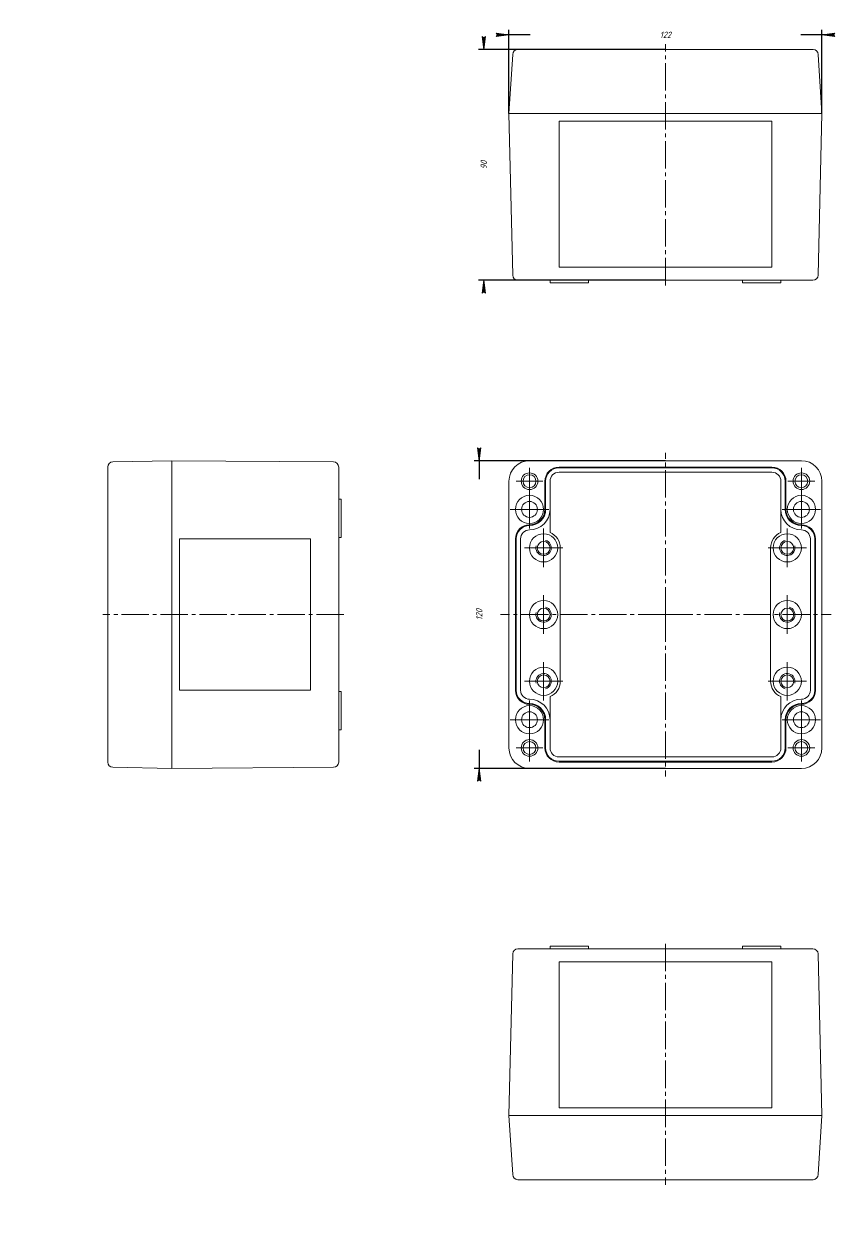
# Model space of a CAD drawing. Header units: millimetres. Extents: x -250 to 508, y -236 to 290.
# Drawn here: x -250.1 to 64.6, y -236.5 to 230.3 of the extents above; entities that cross this region are included whole.
import ezdxf

# ---------------------------------------------------------------- set-up
doc = ezdxf.new("R2010")
doc.units = ezdxf.units.MM
for name, pattern in [('K5LT_AUXILIARY', [0]), ('K5LT_AXLED', [15.1929, 10.6929, -1.5, 1.5, -1.5]), ('K5LT_THIN', [0])]:
    doc.linetypes.add(name, pattern=pattern)
doc.styles.add('KDIMTEXTSTYLE', font='GOST_AU.SHX', dxfattribs={"width": 0.96, "oblique": 15, "height": 5})
doc.dimstyles.new('KDIMSTYLE (1.00)', dxfattribs={"dimtxt": 5, "dimasz": 1, "dimexe": 2, "dimexo": 0, "dimgap": 1, "dimtad": 1, "dimtxsty": 'KDIMTEXTSTYLE', "dimsah": 1, "dimcen": 0, "dimdle": 1, "dimadec": 0, "dimazin": 0, "dimtfac": 0.667, "dimtmove": 0, "dimatfit": 3, "dimfxl": 1, "dimtvp": 1, "dimtolj": 1, "dimtzin": 0, "dimarcsym": 0})

# ---------------------------------------------------------------- blocks, each defined once
blk = doc.blocks.new('KDIMARROW_01')
blk.add_hatch(color=0).paths.add_polyline_path([(0, 0), (-5, 0.66), (-4.5, 0), (-5, -0.66)])
at = {"color": 0, "linetype": 'K5LT_THIN', "lineweight": 18}
for p, q in [((-4.5, 0), (-5, 0.66)), ((-5, 0.66), (0, 0)), ((0, 0), (-5, -0.66)), ((-5, -0.66), (-4.5, 0)), ((0, 0), (-1, 0))]:
    blk.add_line(p, q, dxfattribs=at)
blk = doc.blocks.new('U0')
at = {"color": 7, "linetype": 'K5LT_THIN', "lineweight": 18}
for p, q in [((-57.52, -130.34), (0, -130.34)), ((-45, -130.34), (-45, -129.34)), ((-45, -129.34), (-30, -129.34)), ((-30, -129.34), (-30, -130.34)), ((57.51, -130.34), (0, -130.34)), ((45, -129.34), (30, -129.34)), ((30, -130.34), (30, -129.34)), ((45, -130.34), (45, -129.34)), ((-61, -195.34), (-59.52, -132.32)), ((61, -195.34), (59.51, -132.32)), ((-61, -195.34), (-59.54, -218.38)), ((-54.66, -195.34), (-61, -195.34)), ((-54.66, -195.34), (0, -195.34)), ((55.5, -195.34), (0, -195.34)), ((55.5, -195.34), (61, -195.34)), ((61, -195.34), (59.54, -218.38)), ((-57.54, -220.34), (0, -220.34)), ((57.54, -220.34), (0, -220.34))]:
    blk.add_line(p, q, dxfattribs=at)
at = {"color": 30, "linetype": 'K5LT_AXLED', "lineweight": 18, "true_color": 0xff8000}
blk.add_line((0, -128.34), (0, -222.34), dxfattribs=at)
at = {"color": 232, "linetype": 'K5LT_AUXILIARY', "lineweight": 18, "true_color": 0xc52b79}
for p, q in [((-41.5, -135.45), (41.5, -135.45)), ((-41.5, -192.34), (-41.5, -135.45)), ((41.5, -192.34), (41.5, -135.45)), ((41.5, -192.34), (-41.5, -192.34))]:
    blk.add_line(p, q, dxfattribs=at)
at = {"color": 7, "linetype": 'K5LT_THIN', "lineweight": 18}
for centre, start, end in [((-57.52, -132.34), 90, 179.5593), ((57.51, -132.34), 0.4407, 90), ((-57.54, -218.34), 181.1458, 270), ((57.54, -218.34), 270, 358.8542)]:
    blk.add_arc(centre, 2, start, end, dxfattribs=at)
blk = doc.blocks.new('U1')
at = {"color": 7, "linetype": 'K5LT_THIN', "lineweight": 18}
for p, q in [((-217.4, 57.54), (-217.4, 0)), ((-192.4, 60), (-215.44, 59.54)), ((-192.4, 60), (-129.39, 59.52)), ((-192.4, 60), (-192.4, 0)), ((-127.4, 57.52), (-127.4, 0)), ((-127.4, 45), (-126.4, 45)), ((-126.4, 45), (-126.4, 30)), ((-126.4, 30), (-127.4, 30)), ((-217.4, -57.54), (-217.4, 0)), ((-192.4, -60), (-192.4, 0)), ((-127.4, -57.52), (-127.4, 0)), ((-127.4, -30), (-126.4, -30)), ((-126.4, -45), (-126.4, -30)), ((-127.4, -45), (-126.4, -45)), ((-192.4, -60), (-215.44, -59.54)), ((-192.4, -60), (-129.39, -59.52))]:
    blk.add_line(p, q, dxfattribs=at)
at = {"color": 232, "linetype": 'K5LT_AUXILIARY', "lineweight": 18, "true_color": 0xc52b79}
for p, q in [((-138.4, 29.5), (-189.4, 29.5)), ((-189.4, 29.5), (-189.4, -29.5)), ((-138.4, 0), (-138.4, 29.5)), ((-138.4, 0), (-138.4, -29.5)), ((-138.4, -29.5), (-189.4, -29.5))]:
    blk.add_line(p, q, dxfattribs=at)
at = {"color": 30, "linetype": 'K5LT_AXLED', "lineweight": 18, "true_color": 0xff8000}
blk.add_line((-125.4, 0), (-219.4, 0), dxfattribs=at)
at = {"color": 7, "linetype": 'K5LT_THIN', "lineweight": 18}
for centre, start, end in [((-215.4, 57.54), 91.1458, 180), ((-129.4, 57.52), 0, 89.5593), ((-215.4, -57.54), 180, 268.8542), ((-129.4, -57.52), 270.4407, 0)]:
    blk.add_arc(centre, 2, start, end, dxfattribs=at)
blk = doc.blocks.new('U4')
at = {"color": 30, "linetype": 'K5LT_AXLED', "lineweight": 18, "true_color": 0xff8000}
for p, q in [((0, 0), (0, 63.09)), ((-53, 52), (-53, 57.25)), ((53, 52), (53, 57.25)), ((-53, 52), (-58.25, 52)), ((-53, 52), (-53, 46.75)), ((-53, 52), (-47.75, 52)), ((53, 52), (47.75, 52)), ((53, 52), (53, 46.75)), ((53, 52), (58.25, 52)), ((-53, 41), (-53, 48.5)), ((53, 41), (53, 48.5)), ((-53, 41), (-60.5, 41)), ((-53, 41), (-53, 33.5)), ((-53, 41), (-45.5, 41)), ((53, 41), (45.5, 41)), ((53, 41), (53, 33.5)), ((53, 41), (60.5, 41)), ((-47.5, 26), (-47.5, 33.5)), ((47.5, 26), (47.5, 33.5)), ((-47.5, 26), (-55, 26)), ((-47.5, 26), (-47.5, 18.5)), ((-47.5, 26), (-40, 26)), ((47.5, 26), (40, 26)), ((47.5, 26), (47.5, 18.5)), ((47.5, 26), (55, 26)), ((-47.5, 0), (-47.5, 7.5)), ((47.5, 0), (47.5, 7.5)), ((0, 0), (-64.28, 0)), ((-47.5, 0), (-47.5, -7.5)), ((0, 0), (64.57, 0)), ((0, 0), (0, -63.09)), ((47.5, 0), (47.5, -7.5)), ((-47.5, -26), (-47.5, -18.5)), ((47.5, -26), (47.5, -18.5)), ((-47.5, -26), (-55, -26)), ((-47.5, -26), (-40, -26)), ((-47.5, -26), (-47.5, -33.5)), ((47.5, -26), (40, -26)), ((47.5, -26), (47.5, -33.5)), ((47.5, -26), (55, -26)), ((-53, -41), (-53, -33.5)), ((53, -41), (53, -33.5)), ((-53, -41), (-60.5, -41)), ((-53, -41), (-53, -48.5)), ((-53, -41), (-45.5, -41)), ((53, -41), (45.5, -41)), ((53, -41), (53, -48.5)), ((53, -41), (60.5, -41)), ((-53, -52), (-53, -46.75)), ((53, -52), (53, -46.75)), ((-53, -52), (-58.25, -52)), ((-53, -52), (-53, -57.25)), ((-53, -52), (-47.75, -52)), ((53, -52), (47.75, -52)), ((53, -52), (53, -57.25)), ((53, -52), (58.25, -52))]:
    blk.add_line(p, q, dxfattribs=at)
at = {"color": 7, "linetype": 'K5LT_THIN', "lineweight": 18}
for p, q in [((-53, 60), (0, 60)), ((-41.5, 57.5), (0, 57.5)), ((-41.5, 57.2), (0, 57.2)), ((53, 60), (0, 60)), ((41.5, 57.5), (0, 57.5)), ((41.5, 57.2), (0, 57.2)), ((-61, 0), (-61, 52)), ((-47, 41), (-47, 52)), ((-46.7, 41), (-46.7, 52)), ((-45, 41), (-45, 52)), ((-41.5, 55.5), (0, 55.5)), ((41.5, 55.5), (0, 55.5)), ((45, 41), (45, 52)), ((46.7, 41), (46.7, 52)), ((47, 41), (47, 52)), ((61, 0), (61, 52)), ((-45, 41), (-45, 32)), ((45, 41), (45, 32)), ((-58.5, 0), (-58.5, 29.5)), ((-58.2, 0), (-58.2, 29.5)), ((-56.5, 0), (-56.5, 29.5)), ((56.5, 0), (56.5, 29.5)), ((58.2, 0), (58.2, 29.5)), ((58.5, 0), (58.5, 29.5)), ((-45, 26), (-45, 25.95)), ((-41, 26), (-41, 0)), ((41, 26), (41, 0)), ((45, 26), (45, 25.95)), ((-61, 0), (-61, -52)), ((-58.5, 0), (-58.5, -29.5)), ((-58.2, 0), (-58.2, -29.5)), ((-56.5, 0), (-56.5, -29.5)), ((-41, -26), (-41, 0)), ((41, -26), (41, 0)), ((56.5, 0), (56.5, -29.5)), ((58.2, 0), (58.2, -29.5)), ((58.5, 0), (58.5, -29.5)), ((61, 0), (61, -52)), ((47.5, -26), (47.5, -22.24)), ((-45, -26), (-45, -25.95)), ((47.5, -26), (43.5, -26)), ((45, -26), (45, -25.95)), ((47.5, -26), (51.24, -26)), ((47.5, -26), (47.5, -30.33)), ((-45, -41), (-45, -32)), ((45, -41), (45, -32)), ((-47, -41), (-47, -52)), ((-46.7, -41), (-46.7, -52)), ((-45, -41), (-45, -52)), ((45, -41), (45, -52)), ((46.7, -41), (46.7, -52)), ((47, -41), (47, -52)), ((-41.5, -55.5), (0, -55.5)), ((41.5, -55.5), (0, -55.5)), ((-53, -60), (0, -60)), ((-41.5, -57.2), (0, -57.2)), ((-41.5, -57.5), (0, -57.5)), ((41.5, -57.2), (0, -57.2)), ((41.5, -57.5), (0, -57.5)), ((53, -60), (0, -60))]:
    blk.add_line(p, q, dxfattribs=at)
for centre, radius in [((-53, 52), 3.25), ((-53, 52), 2.5), ((53, 52), 3.25), ((53, 52), 2.5), ((-53, 41), 5.5), ((-53, 41), 3.1), ((53, 41), 5.5), ((53, 41), 3.1), ((-47.5, 26), 5.5), ((-47.5, 26), 2.5), ((47.5, 26), 5.5), ((47.5, 26), 2.5), ((-47.5, 0), 5.5), ((47.5, 0), 5.5), ((-47.5, 0), 2.5), ((47.5, 0), 2.5), ((-47.5, -26), 5.5), ((47.5, -26), 5.5), ((-47.5, -26), 2.5), ((47.5, -26), 2.5), ((-53, -41), 5.5), ((53, -41), 5.5), ((-53, -41), 3.1), ((53, -41), 3.1), ((-53, -52), 3.25), ((-53, -52), 2.5), ((53, -52), 3.25), ((53, -52), 2.5)]:
    blk.add_circle(centre, radius, dxfattribs=at)
for centre, radius, start, end in [((-53, 52), 8, 90, 180), ((-41.5, 52), 5.5, 90, 180), ((-41.5, 52), 5.2, 90, 180), ((41.5, 52), 5.5, 0, 90), ((41.5, 52), 5.2, 0, 90), ((53, 52), 8, 0, 90), ((-41.5, 52), 3.5, 90, 180), ((41.5, 52), 3.5, 0, 90), ((-53, 41), 6, 270, 0), ((-53, 41), 6.3, 270, 0), ((-53, 41), 8, 270, 0), ((53, 41), 8, 180, 270), ((53, 41), 6.3, 180, 270), ((53, 41), 6, 180, 270), ((-53, 29.5), 5.5, 90, 180), ((-53, 29.5), 5.2, 90, 180), ((-53, 29.5), 3.5, 90, 180), ((53, 29.5), 5.5, 0, 90), ((53, 29.5), 5.2, 0, 90), ((53, 29.5), 3.5, 0, 90), ((-47.5, 26), 3, 165, 75), ((-47.5, 26), 6.5, 0, 67.3801), ((47.5, 26), 6.5, 112.6199, 180), ((47.5, 26), 3, 105, 15), ((-47.5, 0), 3, 165, 75), ((47.5, 0), 3, 165, 75), ((-47.5, -26), 3, 285, 195), ((47.5, -26), 3, 345, 255), ((-47.5, -26), 6.5, 292.6199, 0), ((47.5, -26), 6.5, 180, 247.3801), ((-53, -29.5), 5.5, 180, 270), ((-53, -29.5), 5.2, 180, 270), ((-53, -29.5), 3.5, 180, 270), ((53, -29.5), 5.2, 270, 0), ((53, -29.5), 5.5, 270, 0), ((53, -29.5), 3.5, 270, 0), ((-53, -41), 8, 0, 90), ((-53, -41), 6.3, 0, 90), ((-53, -41), 6, 0, 90), ((53, -41), 8, 90, 180), ((53, -41), 6.3, 90, 180), ((53, -41), 6, 90, 180), ((-53, -52), 8, 180, 270), ((-41.5, -52), 5.5, 180, 270), ((-41.5, -52), 5.2, 180, 270), ((-41.5, -52), 3.5, 180, 270), ((41.5, -52), 5.2, 270, 0), ((41.5, -52), 5.5, 270, 0), ((41.5, -52), 3.5, 270, 0), ((53, -52), 8, 270, 0)]:
    blk.add_arc(centre, radius, start, end, dxfattribs=at)
blk = doc.blocks.new('U5')
at = {"color": 7, "linetype": 'K5LT_THIN', "lineweight": 18}
for p, q in [((-57.54, 220.34), (0, 220.34)), ((57.54, 220.34), (0, 220.34)), ((-61, 195.34), (-59.54, 218.38)), ((61, 195.34), (59.54, 218.38)), ((-61, 195.34), (-59.52, 132.32)), ((-54.66, 195.34), (-61, 195.34)), ((-54.66, 195.34), (0, 195.34)), ((55.5, 195.34), (0, 195.34)), ((55.5, 195.34), (61, 195.34)), ((61, 195.34), (59.51, 132.32)), ((-57.52, 130.34), (0, 130.34)), ((-45, 130.34), (-45, 129.34)), ((-45, 129.34), (-30, 129.34)), ((-30, 129.34), (-30, 130.34)), ((57.51, 130.34), (0, 130.34)), ((30, 130.34), (30, 129.34)), ((45, 129.34), (30, 129.34)), ((45, 130.34), (45, 129.34))]:
    blk.add_line(p, q, dxfattribs=at)
at = {"color": 30, "linetype": 'K5LT_AXLED', "lineweight": 18, "true_color": 0xff8000}
blk.add_line((0, 128.34), (0, 222.34), dxfattribs=at)
at = {"color": 232, "linetype": 'K5LT_AUXILIARY', "lineweight": 18, "true_color": 0xc52b79}
for p, q in [((-41.5, 192.34), (-41.5, 135.45)), ((-41.5, 192.34), (41.5, 192.34)), ((41.5, 192.34), (41.5, 135.45)), ((-41.5, 135.45), (41.5, 135.45))]:
    blk.add_line(p, q, dxfattribs=at)
at = {"color": 7, "linetype": 'K5LT_THIN', "lineweight": 18}
for centre, start, end in [((-57.54, 218.34), 90, 178.8542), ((57.54, 218.34), 1.1458, 90), ((-57.52, 132.34), 180.4407, 270), ((57.51, 132.34), 270, 359.5593)]:
    blk.add_arc(centre, 2, start, end, dxfattribs=at)

msp = doc.modelspace()

# ---------------------------------------------------------------- block references
for name in ['U5', 'U4', 'U1', 'U0']:
    msp.add_blockref(name, (0, 0))

# ---------------------------------------------------------------- dimensions: what is measured, and where the dimension line sits
at = {"color": 7}
msp.add_linear_dim(base=(-61, 226.013), p1=(61, 195.336), p2=(-61, 195.336), location=(0, 226.013), dimstyle='KDIMSTYLE (1.00)', override={"dimexo": 0, "dimpost": '\\H2.5;\\W0.965;\\Q15;<>', "dimblk1": 'KDIMARROW_01', "dimblk2": 'KDIMARROW_01', "dimse1": 0, "dimse2": 0, "dimclrt": 7, "dimtolj": 1}, dxfattribs=at).render()
for base, p1, p2, location in [((-70.827, 130.336), (-0.001, 220.336), (-0.001, 130.336), (-70.827, 175.336)), ((-72.625, -60), (0, 60), (0, -60), (-72.625, 0))]:
    msp.add_linear_dim(base=base, p1=p1, p2=p2, angle=90, location=location, dimstyle='KDIMSTYLE (1.00)', override={"dimexo": 0, "dimpost": '\\H2.5;\\W0.965;\\Q15;<>', "dimblk1": 'KDIMARROW_01', "dimblk2": 'KDIMARROW_01', "dimse1": 0, "dimse2": 0, "dimclrt": 7, "dimtolj": 1}, dxfattribs=at).render()

doc.saveas('drawing.dxf')
